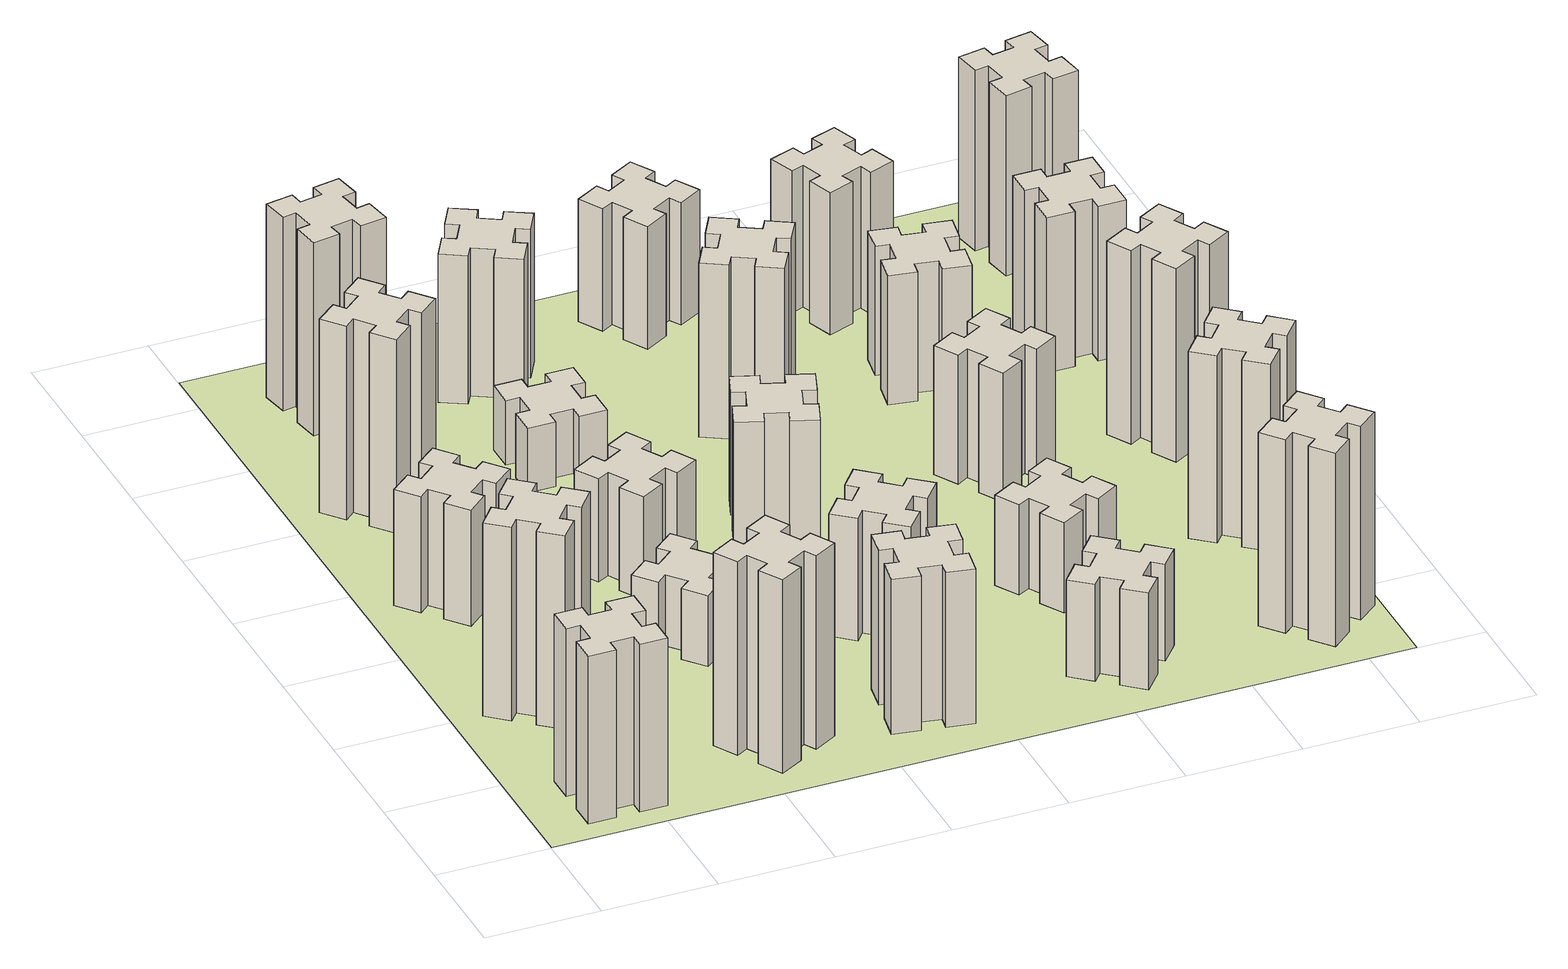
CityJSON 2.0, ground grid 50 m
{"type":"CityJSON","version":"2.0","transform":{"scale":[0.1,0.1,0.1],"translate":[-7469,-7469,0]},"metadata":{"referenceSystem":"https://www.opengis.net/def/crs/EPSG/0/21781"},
"CityObjects":{
"building1":{"type":"Building","attributes":{"class":"1000","function":"1000","usage":"1000","yearOfConstruction":2016,"roofType":"1000","measuredHeight":78,"storeysAboveGround":30,"storeysBelowGround":0},"geometry":[{"type":"Solid","lod":"1","boundaries":[[[[0,1,2,3,4,5,6,7,8,9,10,11,12,13,14,15,16,17,18,19]],[[17,16,20,21]],[[16,15,22,20]],[[15,14,23,22]],[[14,13,24,23]],[[13,12,25,24]],[[12,11,26,25]],[[11,10,27,26]],[[10,9,28,27]],[[9,8,29,28]],[[8,7,30,29]],[[7,6,31,30]],[[6,5,32,31]],[[5,4,33,32]],[[4,3,34,33]],[[3,2,35,34]],[[2,1,36,35]],[[1,0,37,36]],[[0,19,38,37]],[[19,18,39,38]],[[18,17,21,39]],[[24,25,26,27,28,29,30,31,32,33,34,35,36,37,38,39,21,20,22,23]]]]}]},
"building2":{"type":"Building","attributes":{"class":"1000","function":"1000","usage":"1000","yearOfConstruction":2016,"roofType":"1000","measuredHeight":90,"storeysAboveGround":30,"storeysBelowGround":0},"geometry":[{"type":"Solid","lod":"1","boundaries":[[[[40,41,42,43,44,45,46,47,48,49,50,51,52,53,54,55,56,57,58,59]],[[57,56,60,61]],[[56,55,62,60]],[[55,54,63,62]],[[54,53,64,63]],[[53,52,65,64]],[[52,51,66,65]],[[51,50,67,66]],[[50,49,68,67]],[[49,48,69,68]],[[48,47,70,69]],[[47,46,71,70]],[[46,45,72,71]],[[45,44,73,72]],[[44,43,74,73]],[[43,42,75,74]],[[42,41,76,75]],[[41,40,77,76]],[[40,59,78,77]],[[59,58,79,78]],[[58,57,61,79]],[[64,65,66,67,68,69,70,71,72,73,74,75,76,77,78,79,61,60,62,63]]]]}]},
"building3":{"type":"Building","attributes":{"class":"1000","function":"1000","usage":"1000","yearOfConstruction":2016,"roofType":"1000","measuredHeight":54,"storeysAboveGround":30,"storeysBelowGround":0},"geometry":[{"type":"Solid","lod":"1","boundaries":[[[[80,81,82,83,84,85,86,87,88,89,90,91,92,93,94,95,96,97,98,99]],[[97,96,100,101]],[[96,95,102,100]],[[95,94,103,102]],[[94,93,104,103]],[[93,92,105,104]],[[92,91,106,105]],[[91,90,107,106]],[[90,89,108,107]],[[89,88,109,108]],[[88,87,110,109]],[[87,86,111,110]],[[86,85,112,111]],[[85,84,113,112]],[[84,83,114,113]],[[83,82,115,114]],[[82,81,116,115]],[[81,80,117,116]],[[80,99,118,117]],[[99,98,119,118]],[[98,97,101,119]],[[104,105,106,107,108,109,110,111,112,113,114,115,116,117,118,119,101,100,102,103]]]]}]},
"building4":{"type":"Building","attributes":{"class":"1000","function":"1000","usage":"1000","yearOfConstruction":2016,"roofType":"1000","measuredHeight":90,"storeysAboveGround":30,"storeysBelowGround":0},"geometry":[{"type":"Solid","lod":"1","boundaries":[[[[120,121,122,123,124,125,126,127,128,129,130,131,132,133,134,135,136,137,138,139]],[[137,136,140,141]],[[136,135,142,140]],[[135,134,143,142]],[[134,133,144,143]],[[133,132,145,144]],[[132,131,146,145]],[[131,130,147,146]],[[130,129,148,147]],[[129,128,149,148]],[[128,127,150,149]],[[127,126,151,150]],[[126,125,152,151]],[[125,124,153,152]],[[124,123,154,153]],[[123,122,155,154]],[[122,121,156,155]],[[121,120,157,156]],[[120,139,158,157]],[[139,138,159,158]],[[138,137,141,159]],[[144,145,146,147,148,149,150,151,152,153,154,155,156,157,158,159,141,140,142,143]]]]}]},
"building5":{"type":"Building","attributes":{"class":"1000","function":"1000","usage":"1000","yearOfConstruction":2016,"roofType":"1000","measuredHeight":90,"storeysAboveGround":30,"storeysBelowGround":0},"geometry":[{"type":"Solid","lod":"1","boundaries":[[[[160,161,162,163,164,165,166,167,168,169,170,171,172,173,174,175,176,177,178,179]],[[177,176,180,181]],[[176,175,182,180]],[[175,174,183,182]],[[174,173,184,183]],[[173,172,185,184]],[[172,171,186,185]],[[171,170,187,186]],[[170,169,188,187]],[[169,168,189,188]],[[168,167,190,189]],[[167,166,191,190]],[[166,165,192,191]],[[165,164,193,192]],[[164,163,194,193]],[[163,162,195,194]],[[162,161,196,195]],[[161,160,197,196]],[[160,179,198,197]],[[179,178,199,198]],[[178,177,181,199]],[[184,185,186,187,188,189,190,191,192,193,194,195,196,197,198,199,181,180,182,183]]]]}]},
"building6":{"type":"Building","attributes":{"class":"1000","function":"1000","usage":"1000","yearOfConstruction":2016,"roofType":"1000","measuredHeight":90,"storeysAboveGround":30,"storeysBelowGround":0},"geometry":[{"type":"Solid","lod":"1","boundaries":[[[[200,201,202,203,204,205,206,207,208,209,210,211,212,213,214,215,216,217,218,219]],[[217,216,220,221]],[[216,215,222,220]],[[215,214,223,222]],[[214,213,224,223]],[[213,212,225,224]],[[212,211,226,225]],[[211,210,227,226]],[[210,209,228,227]],[[209,208,229,228]],[[208,207,230,229]],[[207,206,231,230]],[[206,205,232,231]],[[205,204,233,232]],[[204,203,234,233]],[[203,202,235,234]],[[202,201,236,235]],[[201,200,237,236]],[[200,219,238,237]],[[219,218,239,238]],[[218,217,221,239]],[[224,225,226,227,228,229,230,231,232,233,234,235,236,237,238,239,221,220,222,223]]]]}]},
"building7":{"type":"Building","attributes":{"class":"1000","function":"1000","usage":"1000","yearOfConstruction":2016,"roofType":"1000","measuredHeight":33,"storeysAboveGround":30,"storeysBelowGround":0},"geometry":[{"type":"Solid","lod":"1","boundaries":[[[[240,241,242,243,244,245,246,247,248,249,250,251,252,253,254,255,256,257,258,259]],[[257,256,260,261]],[[256,255,262,260]],[[255,254,263,262]],[[254,253,264,263]],[[253,252,265,264]],[[252,251,266,265]],[[251,250,267,266]],[[250,249,268,267]],[[249,248,269,268]],[[248,247,270,269]],[[247,246,271,270]],[[246,245,272,271]],[[245,244,273,272]],[[244,243,274,273]],[[243,242,275,274]],[[242,241,276,275]],[[241,240,277,276]],[[240,259,278,277]],[[259,258,279,278]],[[258,257,261,279]],[[264,265,266,267,268,269,270,271,272,273,274,275,276,277,278,279,261,260,262,263]]]]}]},
"building8":{"type":"Building","attributes":{"class":"1000","function":"1000","usage":"1000","yearOfConstruction":2016,"roofType":"1000","measuredHeight":48,"storeysAboveGround":30,"storeysBelowGround":0},"geometry":[{"type":"Solid","lod":"1","boundaries":[[[[280,281,282,283,284,285,286,287,288,289,290,291,292,293,294,295,296,297,298,299]],[[297,296,300,301]],[[296,295,302,300]],[[295,294,303,302]],[[294,293,304,303]],[[293,292,305,304]],[[292,291,306,305]],[[291,290,307,306]],[[290,289,308,307]],[[289,288,309,308]],[[288,287,310,309]],[[287,286,311,310]],[[286,285,312,311]],[[285,284,313,312]],[[284,283,314,313]],[[283,282,315,314]],[[282,281,316,315]],[[281,280,317,316]],[[280,299,318,317]],[[299,298,319,318]],[[298,297,301,319]],[[304,305,306,307,308,309,310,311,312,313,314,315,316,317,318,319,301,300,302,303]]]]}]},
"building9":{"type":"Building","attributes":{"class":"1000","function":"1000","usage":"1000","yearOfConstruction":2016,"roofType":"1000","measuredHeight":72,"storeysAboveGround":30,"storeysBelowGround":0},"geometry":[{"type":"Solid","lod":"1","boundaries":[[[[320,321,322,323,324,325,326,327,328,329,330,331,332,333,334,335,336,337,338,339]],[[337,336,340,341]],[[336,335,342,340]],[[335,334,343,342]],[[334,333,344,343]],[[333,332,345,344]],[[332,331,346,345]],[[331,330,347,346]],[[330,329,348,347]],[[329,328,349,348]],[[328,327,350,349]],[[327,326,351,350]],[[326,325,352,351]],[[325,324,353,352]],[[324,323,354,353]],[[323,322,355,354]],[[322,321,356,355]],[[321,320,357,356]],[[320,339,358,357]],[[339,338,359,358]],[[338,337,341,359]],[[344,345,346,347,348,349,350,351,352,353,354,355,356,357,358,359,341,340,342,343]]]]}]},
"building10":{"type":"Building","attributes":{"class":"1000","function":"1000","usage":"1000","yearOfConstruction":2016,"roofType":"1000","measuredHeight":30,"storeysAboveGround":30,"storeysBelowGround":0},"geometry":[{"type":"Solid","lod":"1","boundaries":[[[[360,361,362,363,364,365,366,367,368,369,370,371,372,373,374,375,376,377,378,379]],[[377,376,380,381]],[[376,375,382,380]],[[375,374,383,382]],[[374,373,384,383]],[[373,372,385,384]],[[372,371,386,385]],[[371,370,387,386]],[[370,369,388,387]],[[369,368,389,388]],[[368,367,390,389]],[[367,366,391,390]],[[366,365,392,391]],[[365,364,393,392]],[[364,363,394,393]],[[363,362,395,394]],[[362,361,396,395]],[[361,360,397,396]],[[360,379,398,397]],[[379,378,399,398]],[[378,377,381,399]],[[384,385,386,387,388,389,390,391,392,393,394,395,396,397,398,399,381,380,382,383]]]]}]},
"building11":{"type":"Building","attributes":{"class":"1000","function":"1000","usage":"1000","yearOfConstruction":2016,"roofType":"1000","measuredHeight":69,"storeysAboveGround":30,"storeysBelowGround":0},"geometry":[{"type":"Solid","lod":"1","boundaries":[[[[400,401,402,403,404,405,406,407,408,409,410,411,412,413,414,415,416,417,418,419]],[[417,416,420,421]],[[416,415,422,420]],[[415,414,423,422]],[[414,413,424,423]],[[413,412,425,424]],[[412,411,426,425]],[[411,410,427,426]],[[410,409,428,427]],[[409,408,429,428]],[[408,407,430,429]],[[407,406,431,430]],[[406,405,432,431]],[[405,404,433,432]],[[404,403,434,433]],[[403,402,435,434]],[[402,401,436,435]],[[401,400,437,436]],[[400,419,438,437]],[[419,418,439,438]],[[418,417,421,439]],[[424,425,426,427,428,429,430,431,432,433,434,435,436,437,438,439,421,420,422,423]]]]}]},
"building12":{"type":"Building","attributes":{"class":"1000","function":"1000","usage":"1000","yearOfConstruction":2016,"roofType":"1000","measuredHeight":57,"storeysAboveGround":30,"storeysBelowGround":0},"geometry":[{"type":"Solid","lod":"1","boundaries":[[[[440,441,442,443,444,445,446,447,448,449,450,451,452,453,454,455,456,457,458,459]],[[457,456,460,461]],[[456,455,462,460]],[[455,454,463,462]],[[454,453,464,463]],[[453,452,465,464]],[[452,451,466,465]],[[451,450,467,466]],[[450,449,468,467]],[[449,448,469,468]],[[448,447,470,469]],[[447,446,471,470]],[[446,445,472,471]],[[445,444,473,472]],[[444,443,474,473]],[[443,442,475,474]],[[442,441,476,475]],[[441,440,477,476]],[[440,459,478,477]],[[459,458,479,478]],[[458,457,461,479]],[[464,465,466,467,468,469,470,471,472,473,474,475,476,477,478,479,461,460,462,463]]]]}]},
"building13":{"type":"Building","attributes":{"class":"1000","function":"1000","usage":"1000","yearOfConstruction":2016,"roofType":"1000","measuredHeight":57,"storeysAboveGround":30,"storeysBelowGround":0},"geometry":[{"type":"Solid","lod":"1","boundaries":[[[[480,481,482,483,484,485,486,487,488,489,490,491,492,493,494,495,496,497,498,499]],[[497,496,500,501]],[[496,495,502,500]],[[495,494,503,502]],[[494,493,504,503]],[[493,492,505,504]],[[492,491,506,505]],[[491,490,507,506]],[[490,489,508,507]],[[489,488,509,508]],[[488,487,510,509]],[[487,486,511,510]],[[486,485,512,511]],[[485,484,513,512]],[[484,483,514,513]],[[483,482,515,514]],[[482,481,516,515]],[[481,480,517,516]],[[480,499,518,517]],[[499,498,519,518]],[[498,497,501,519]],[[504,505,506,507,508,509,510,511,512,513,514,515,516,517,518,519,501,500,502,503]]]]}]},
"building14":{"type":"Building","attributes":{"class":"1000","function":"1000","usage":"1000","yearOfConstruction":2016,"roofType":"1000","measuredHeight":45,"storeysAboveGround":30,"storeysBelowGround":0},"geometry":[{"type":"Solid","lod":"1","boundaries":[[[[520,521,522,523,524,525,526,527,528,529,530,531,532,533,534,535,536,537,538,539]],[[537,536,540,541]],[[536,535,542,540]],[[535,534,543,542]],[[534,533,544,543]],[[533,532,545,544]],[[532,531,546,545]],[[531,530,547,546]],[[530,529,548,547]],[[529,528,549,548]],[[528,527,550,549]],[[527,526,551,550]],[[526,525,552,551]],[[525,524,553,552]],[[524,523,554,553]],[[523,522,555,554]],[[522,521,556,555]],[[521,520,557,556]],[[520,539,558,557]],[[539,538,559,558]],[[538,537,541,559]],[[544,545,546,547,548,549,550,551,552,553,554,555,556,557,558,559,541,540,542,543]]]]}]},
"building15":{"type":"Building","attributes":{"class":"1000","function":"1000","usage":"1000","yearOfConstruction":2016,"roofType":"1000","measuredHeight":81,"storeysAboveGround":30,"storeysBelowGround":0},"geometry":[{"type":"Solid","lod":"1","boundaries":[[[[560,561,562,563,564,565,566,567,568,569,570,571,572,573,574,575,576,577,578,579]],[[577,576,580,581]],[[576,575,582,580]],[[575,574,583,582]],[[574,573,584,583]],[[573,572,585,584]],[[572,571,586,585]],[[571,570,587,586]],[[570,569,588,587]],[[569,568,589,588]],[[568,567,590,589]],[[567,566,591,590]],[[566,565,592,591]],[[565,564,593,592]],[[564,563,594,593]],[[563,562,595,594]],[[562,561,596,595]],[[561,560,597,596]],[[560,579,598,597]],[[579,578,599,598]],[[578,577,581,599]],[[584,585,586,587,588,589,590,591,592,593,594,595,596,597,598,599,581,580,582,583]]]]}]},
"building16":{"type":"Building","attributes":{"class":"1000","function":"1000","usage":"1000","yearOfConstruction":2016,"roofType":"1000","measuredHeight":57,"storeysAboveGround":30,"storeysBelowGround":0},"geometry":[{"type":"Solid","lod":"1","boundaries":[[[[600,601,602,603,604,605,606,607,608,609,610,611,612,613,614,615,616,617,618,619]],[[617,616,620,621]],[[616,615,622,620]],[[615,614,623,622]],[[614,613,624,623]],[[613,612,625,624]],[[612,611,626,625]],[[611,610,627,626]],[[610,609,628,627]],[[609,608,629,628]],[[608,607,630,629]],[[607,606,631,630]],[[606,605,632,631]],[[605,604,633,632]],[[604,603,634,633]],[[603,602,635,634]],[[602,601,636,635]],[[601,600,637,636]],[[600,619,638,637]],[[619,618,639,638]],[[618,617,621,639]],[[624,625,626,627,628,629,630,631,632,633,634,635,636,637,638,639,621,620,622,623]]]]}]},
"building17":{"type":"Building","attributes":{"class":"1000","function":"1000","usage":"1000","yearOfConstruction":2016,"roofType":"1000","measuredHeight":42,"storeysAboveGround":30,"storeysBelowGround":0},"geometry":[{"type":"Solid","lod":"1","boundaries":[[[[640,641,642,643,644,645,646,647,648,649,650,651,652,653,654,655,656,657,658,659]],[[657,656,660,661]],[[656,655,662,660]],[[655,654,663,662]],[[654,653,664,663]],[[653,652,665,664]],[[652,651,666,665]],[[651,650,667,666]],[[650,649,668,667]],[[649,648,669,668]],[[648,647,670,669]],[[647,646,671,670]],[[646,645,672,671]],[[645,644,673,672]],[[644,643,674,673]],[[643,642,675,674]],[[642,641,676,675]],[[641,640,677,676]],[[640,659,678,677]],[[659,658,679,678]],[[658,657,661,679]],[[664,665,666,667,668,669,670,671,672,673,674,675,676,677,678,679,661,660,662,663]]]]}]},
"building18":{"type":"Building","attributes":{"class":"1000","function":"1000","usage":"1000","yearOfConstruction":2016,"roofType":"1000","measuredHeight":60,"storeysAboveGround":30,"storeysBelowGround":0},"geometry":[{"type":"Solid","lod":"1","boundaries":[[[[680,681,682,683,684,685,686,687,688,689,690,691,692,693,694,695,696,697,698,699]],[[697,696,700,701]],[[696,695,702,700]],[[695,694,703,702]],[[694,693,704,703]],[[693,692,705,704]],[[692,691,706,705]],[[691,690,707,706]],[[690,689,708,707]],[[689,688,709,708]],[[688,687,710,709]],[[687,686,711,710]],[[686,685,712,711]],[[685,684,713,712]],[[684,683,714,713]],[[683,682,715,714]],[[682,681,716,715]],[[681,680,717,716]],[[680,699,718,717]],[[699,698,719,718]],[[698,697,701,719]],[[704,705,706,707,708,709,710,711,712,713,714,715,716,717,718,719,701,700,702,703]]]]}]},
"building19":{"type":"Building","attributes":{"class":"1000","function":"1000","usage":"1000","yearOfConstruction":2016,"roofType":"1000","measuredHeight":60,"storeysAboveGround":30,"storeysBelowGround":0},"geometry":[{"type":"Solid","lod":"1","boundaries":[[[[720,721,722,723,724,725,726,727,728,729,730,731,732,733,734,735,736,737,738,739]],[[737,736,740,741]],[[736,735,742,740]],[[735,734,743,742]],[[734,733,744,743]],[[733,732,745,744]],[[732,731,746,745]],[[731,730,747,746]],[[730,729,748,747]],[[729,728,749,748]],[[728,727,750,749]],[[727,726,751,750]],[[726,725,752,751]],[[725,724,753,752]],[[724,723,754,753]],[[723,722,755,754]],[[722,721,756,755]],[[721,720,757,756]],[[720,739,758,757]],[[739,738,759,758]],[[738,737,741,759]],[[744,745,746,747,748,749,750,751,752,753,754,755,756,757,758,759,741,740,742,743]]]]}]},
"building20":{"type":"Building","attributes":{"class":"1000","function":"1000","usage":"1000","yearOfConstruction":2016,"roofType":"1000","measuredHeight":90,"storeysAboveGround":30,"storeysBelowGround":0},"geometry":[{"type":"Solid","lod":"1","boundaries":[[[[760,761,762,763,764,765,766,767,768,769,770,771,772,773,774,775,776,777,778,779]],[[777,776,780,781]],[[776,775,782,780]],[[775,774,783,782]],[[774,773,784,783]],[[773,772,785,784]],[[772,771,786,785]],[[771,770,787,786]],[[770,769,788,787]],[[769,768,789,788]],[[768,767,790,789]],[[767,766,791,790]],[[766,765,792,791]],[[765,764,793,792]],[[764,763,794,793]],[[763,762,795,794]],[[762,761,796,795]],[[761,760,797,796]],[[760,779,798,797]],[[779,778,799,798]],[[778,777,781,799]],[[784,785,786,787,788,789,790,791,792,793,794,795,796,797,798,799,781,780,782,783]]]]}]},
"building21":{"type":"Building","attributes":{"class":"1000","function":"1000","usage":"1000","yearOfConstruction":2016,"roofType":"1000","measuredHeight":66,"storeysAboveGround":30,"storeysBelowGround":0},"geometry":[{"type":"Solid","lod":"1","boundaries":[[[[800,801,802,803,804,805,806,807,808,809,810,811,812,813,814,815,816,817,818,819]],[[817,816,820,821]],[[816,815,822,820]],[[815,814,823,822]],[[814,813,824,823]],[[813,812,825,824]],[[812,811,826,825]],[[811,810,827,826]],[[810,809,828,827]],[[809,808,829,828]],[[808,807,830,829]],[[807,806,831,830]],[[806,805,832,831]],[[805,804,833,832]],[[804,803,834,833]],[[803,802,835,834]],[[802,801,836,835]],[[801,800,837,836]],[[800,819,838,837]],[[819,818,839,838]],[[818,817,821,839]],[[824,825,826,827,828,829,830,831,832,833,834,835,836,837,838,839,821,820,822,823]]]]}]},
"building22":{"type":"Building","attributes":{"class":"1000","function":"1000","usage":"1000","yearOfConstruction":2016,"roofType":"1000","measuredHeight":87,"storeysAboveGround":30,"storeysBelowGround":0},"geometry":[{"type":"Solid","lod":"1","boundaries":[[[[840,841,842,843,844,845,846,847,848,849,850,851,852,853,854,855,856,857,858,859]],[[857,856,860,861]],[[856,855,862,860]],[[855,854,863,862]],[[854,853,864,863]],[[853,852,865,864]],[[852,851,866,865]],[[851,850,867,866]],[[850,849,868,867]],[[849,848,869,868]],[[848,847,870,869]],[[847,846,871,870]],[[846,845,872,871]],[[845,844,873,872]],[[844,843,874,873]],[[843,842,875,874]],[[842,841,876,875]],[[841,840,877,876]],[[840,859,878,877]],[[859,858,879,878]],[[858,857,861,879]],[[864,865,866,867,868,869,870,871,872,873,874,875,876,877,878,879,861,860,862,863]]]]}]},
"building23":{"type":"Building","attributes":{"class":"1000","function":"1000","usage":"1000","yearOfConstruction":2016,"roofType":"1000","measuredHeight":90,"storeysAboveGround":30,"storeysBelowGround":0},"geometry":[{"type":"Solid","lod":"1","boundaries":[[[[880,881,882,883,884,885,886,887,888,889,890,891,892,893,894,895,896,897,898,899]],[[897,896,900,901]],[[896,895,902,900]],[[895,894,903,902]],[[894,893,904,903]],[[893,892,905,904]],[[892,891,906,905]],[[891,890,907,906]],[[890,889,908,907]],[[889,888,909,908]],[[888,887,910,909]],[[887,886,911,910]],[[886,885,912,911]],[[885,884,913,912]],[[884,883,914,913]],[[883,882,915,914]],[[882,881,916,915]],[[881,880,917,916]],[[880,899,918,917]],[[899,898,919,918]],[[898,897,901,919]],[[904,905,906,907,908,909,910,911,912,913,914,915,916,917,918,919,901,900,902,903]]]]}]},
"building24":{"type":"Building","attributes":{"class":"1000","function":"1000","usage":"1000","yearOfConstruction":2016,"roofType":"1000","measuredHeight":72,"storeysAboveGround":30,"storeysBelowGround":0},"geometry":[{"type":"Solid","lod":"1","boundaries":[[[[920,921,922,923,924,925,926,927,928,929,930,931,932,933,934,935,936,937,938,939]],[[937,936,940,941]],[[936,935,942,940]],[[935,934,943,942]],[[934,933,944,943]],[[933,932,945,944]],[[932,931,946,945]],[[931,930,947,946]],[[930,929,948,947]],[[929,928,949,948]],[[928,927,950,949]],[[927,926,951,950]],[[926,925,952,951]],[[925,924,953,952]],[[924,923,954,953]],[[923,922,955,954]],[[922,921,956,955]],[[921,920,957,956]],[[920,939,958,957]],[[939,938,959,958]],[[938,937,941,959]],[[944,945,946,947,948,949,950,951,952,953,954,955,956,957,958,959,941,940,942,943]]]]}]},
"building25":{"type":"Building","attributes":{"class":"1000","function":"1000","usage":"1000","yearOfConstruction":2016,"roofType":"1000","measuredHeight":84,"storeysAboveGround":30,"storeysBelowGround":0},"geometry":[{"type":"Solid","lod":"1","boundaries":[[[[960,961,962,963,964,965,966,967,968,969,970,971,972,973,974,975,976,977,978,979]],[[977,976,980,981]],[[976,975,982,980]],[[975,974,983,982]],[[974,973,984,983]],[[973,972,985,984]],[[972,971,986,985]],[[971,970,987,986]],[[970,969,988,987]],[[969,968,989,988]],[[968,967,990,989]],[[967,966,991,990]],[[966,965,992,991]],[[965,964,993,992]],[[964,963,994,993]],[[963,962,995,994]],[[962,961,996,995]],[[961,960,997,996]],[[960,979,998,997]],[[979,978,999,998]],[[978,977,981,999]],[[984,985,986,987,988,989,990,991,992,993,994,995,996,997,998,999,981,980,982,983]]]]}]},
"landuse1":{"type":"LandUse","attributes":{"name":"plot1","function":"1010"},"geometry":[{"type":"MultiSurface","lod":"1","boundaries":[[[1000,1001,1002,1003]]]}]}
},
"vertices":[
[265,325,0],[265,225,0],[205,225,0],[205,105,0],[325,105,0],[325,165,0],[425,165,0],[425,105,0],[545,105,0],[545,225,0],[485,225,0],[485,325,0],[545,325,0],[545,445,0],[425,445,0],[425,385,0],[325,385,0],[325,445,0],[205,445,0],[205,325,0],[325,385,780],[325,445,780],[425,385,780],[425,445,780],[545,445,780],[545,325,780],[485,325,780],[485,225,780],[545,225,780],[545,105,780],[425,105,780],[425,165,780],[325,165,780],[325,105,780],[205,105,780],[205,225,780],[265,225,780],[265,325,780],[205,325,780],[205,445,780],
[484,1067,0],[408,1132,0],[446,1178,0],[354,1255,0],[277,1163,0],[323,1124,0],[259,1048,0],[213,1086,0],[136,994,0],[228,917,0],[266,963,0],[343,899,0],[304,853,0],[396,776,0],[473,868,0],[427,906,0],[492,983,0],[538,944,0],[615,1036,0],[523,1113,0],[492,983,900],[538,944,900],[427,906,900],[473,868,900],[396,776,900],[304,853,900],[343,899,900],[266,963,900],[228,917,900],[136,994,900],[213,1086,900],[259,1048,900],[323,1124,900],[277,1163,900],[354,1255,900],[446,1178,900],[408,1132,900],[484,1067,900],[523,1113,900],[615,1036,900],
[492,1888,0],[427,1964,0],[473,2003,0],[396,2095,0],[304,2018,0],[343,1972,0],[266,1907,0],[228,1953,0],[136,1876,0],[213,1784,0],[259,1823,0],[323,1746,0],[277,1708,0],[354,1616,0],[446,1693,0],[408,1739,0],[484,1803,0],[523,1757,0],[615,1834,0],[538,1926,0],[484,1803,540],[523,1757,540],[408,1739,540],[446,1693,540],[354,1616,540],[277,1708,540],[323,1746,540],[259,1823,540],[213,1784,540],[136,1876,540],[228,1953,540],[266,1907,540],[343,1972,540],[304,2018,540],[396,2095,540],[473,2003,540],[427,1964,540],[492,1888,540],[538,1926,540],[615,1834,540],
[343,2712,0],[266,2647,0],[228,2693,0],[136,2616,0],[213,2524,0],[259,2563,0],[323,2486,0],[277,2448,0],[354,2356,0],[446,2433,0],[408,2479,0],[484,2543,0],[523,2497,0],[615,2574,0],[538,2666,0],[492,2628,0],[427,2704,0],[473,2743,0],[396,2835,0],[304,2758,0],[427,2704,900],[473,2743,900],[492,2628,900],[538,2666,900],[615,2574,900],[523,2497,900],[484,2543,900],[408,2479,900],[446,2433,900],[354,2356,900],[277,2448,900],[323,2486,900],[259,2563,900],[213,2524,900],[136,2616,900],[228,2693,900],[266,2647,900],[343,2712,900],[304,2758,900],[396,2835,900],
[1127,255,0],[1214,305,0],[1244,253,0],[1348,313,0],[1288,417,0],[1236,387,0],[1186,474,0],[1238,504,0],[1178,608,0],[1074,548,0],[1104,496,0],[1017,446,0],[987,498,0],[883,438,0],[943,334,0],[995,364,0],[1045,277,0],[993,247,0],[1053,143,0],[1157,203,0],[1045,277,900],[993,247,900],[995,364,900],[943,334,900],[883,438,900],[987,498,900],[1017,446,900],[1104,496,900],[1074,548,900],[1178,608,900],[1238,504,900],[1186,474,900],[1236,387,900],[1288,417,900],[1348,313,900],[1244,253,900],[1214,305,900],[1127,255,900],[1157,203,900],[1053,143,900],
[592,3305,0],[575,3404,0],[634,3414,0],[613,3532,0],[495,3511,0],[505,3452,0],[407,3435,0],[397,3494,0],[278,3473,0],[299,3355,0],[358,3365,0],[376,3267,0],[317,3257,0],[337,3138,0],[456,3159,0],[445,3218,0],[544,3236,0],[554,3177,0],[672,3197,0],[651,3316,0],[544,3236,900],[554,3177,900],[445,3218,900],[456,3159,900],[337,3138,900],[317,3257,900],[376,3267,900],[358,3365,900],[299,3355,900],[278,3473,900],[397,3494,900],[407,3435,900],[505,3452,900],[495,3511,900],[613,3532,900],[634,3414,900],[575,3404,900],[592,3305,900],[651,3316,900],[672,3197,900],
[1083,1332,0],[1006,1267,0],[968,1313,0],[876,1236,0],[953,1144,0],[999,1183,0],[1063,1106,0],[1017,1068,0],[1094,976,0],[1186,1053,0],[1148,1099,0],[1224,1163,0],[1263,1117,0],[1355,1194,0],[1278,1286,0],[1232,1248,0],[1167,1324,0],[1213,1363,0],[1136,1455,0],[1044,1378,0],[1167,1324,330],[1213,1363,330],[1232,1248,330],[1278,1286,330],[1355,1194,330],[1263,1117,330],[1224,1163,330],[1148,1099,330],[1186,1053,330],[1094,976,330],[1017,1068,330],[1063,1106,330],[999,1183,330],[953,1144,330],[876,1236,330],[968,1313,330],[1006,1267,330],[1083,1332,330],[1044,1378,330],[1136,1455,330],
[995,1744,0],[1045,1657,0],[993,1627,0],[1053,1523,0],[1157,1583,0],[1127,1635,0],[1214,1685,0],[1244,1633,0],[1348,1693,0],[1288,1797,0],[1236,1767,0],[1186,1854,0],[1238,1884,0],[1178,1988,0],[1074,1928,0],[1104,1876,0],[1017,1826,0],[987,1878,0],[883,1818,0],[943,1714,0],[1017,1826,480],[987,1878,480],[1104,1876,480],[1074,1928,480],[1178,1988,480],[1238,1884,480],[1186,1854,480],[1236,1767,480],[1288,1797,480],[1348,1693,480],[1244,1633,480],[1214,1685,480],[1127,1635,480],[1157,1583,480],[1053,1523,480],[993,1627,480],[1045,1657,480],[995,1744,480],[943,1714,480],[883,1818,480],
[1855,307,0],[1872,405,0],[1931,395,0],[1952,513,0],[1834,534,0],[1824,475,0],[1725,492,0],[1736,551,0],[1617,572,0],[1597,454,0],[1656,444,0],[1638,345,0],[1579,356,0],[1558,237,0],[1677,217,0],[1687,276,0],[1785,258,0],[1775,199,0],[1893,178,0],[1914,297,0],[1785,258,720],[1775,199,720],[1687,276,720],[1677,217,720],[1558,237,720],[1579,356,720],[1638,345,720],[1656,444,720],[1597,454,720],[1617,572,720],[1736,551,720],[1725,492,720],[1824,475,720],[1834,534,720],[1952,513,720],[1931,395,720],[1872,405,720],[1855,307,720],[1914,297,720],[1893,178,720],
[1005,2645,0],[1005,2545,0],[945,2545,0],[945,2425,0],[1065,2425,0],[1065,2485,0],[1165,2485,0],[1165,2425,0],[1285,2425,0],[1285,2545,0],[1225,2545,0],[1225,2645,0],[1285,2645,0],[1285,2765,0],[1165,2765,0],[1165,2705,0],[1065,2705,0],[1065,2765,0],[945,2765,0],[945,2645,0],[1065,2705,300],[1065,2765,300],[1165,2705,300],[1165,2765,300],[1285,2765,300],[1285,2645,300],[1225,2645,300],[1225,2545,300],[1285,2545,300],[1285,2425,300],[1165,2425,300],[1165,2485,300],[1065,2485,300],[1065,2425,300],[945,2425,300],[945,2545,300],[1005,2545,300],[1005,2645,300],[945,2645,300],[945,2765,300],
[1186,3137,0],[1236,3224,0],[1288,3194,0],[1348,3298,0],[1244,3358,0],[1214,3306,0],[1127,3356,0],[1157,3408,0],[1053,3468,0],[993,3364,0],[1045,3334,0],[995,3247,0],[943,3277,0],[883,3173,0],[987,3113,0],[1017,3165,0],[1104,3115,0],[1074,3063,0],[1178,3003,0],[1238,3107,0],[1104,3115,690],[1074,3063,690],[1017,3165,690],[987,3113,690],[883,3173,690],[943,3277,690],[995,3247,690],[1045,3334,690],[993,3364,690],[1053,3468,690],[1157,3408,690],[1127,3356,690],[1214,3306,690],[1244,3358,690],[1348,3298,690],[1288,3194,690],[1236,3224,690],[1186,3137,690],[1238,3107,690],[1178,3003,690],
[1803,1124,0],[1739,1048,0],[1693,1086,0],[1616,994,0],[1708,917,0],[1746,963,0],[1823,899,0],[1784,853,0],[1876,776,0],[1953,868,0],[1907,906,0],[1972,983,0],[2018,944,0],[2095,1036,0],[2003,1113,0],[1964,1067,0],[1888,1132,0],[1926,1178,0],[1834,1255,0],[1757,1163,0],[1888,1132,570],[1926,1178,570],[1964,1067,570],[2003,1113,570],[2095,1036,570],[2018,944,570],[1972,983,570],[1907,906,570],[1953,868,570],[1876,776,570],[1784,853,570],[1823,899,570],[1746,963,570],[1708,917,570],[1616,994,570],[1693,1086,570],[1739,1048,570],[1803,1124,570],[1757,1163,570],[1834,1255,570],
[1842,1771,0],[1876,1865,0],[1932,1844,0],[1973,1957,0],[1860,1998,0],[1840,1942,0],[1746,1976,0],[1767,2032,0],[1654,2073,0],[1613,1960,0],[1669,1940,0],[1635,1846,0],[1579,1867,0],[1537,1754,0],[1650,1713,0],[1671,1769,0],[1765,1735,0],[1744,1679,0],[1857,1637,0],[1898,1750,0],[1765,1735,570],[1744,1679,570],[1671,1769,570],[1650,1713,570],[1537,1754,570],[1579,1867,570],[1635,1846,570],[1669,1940,570],[1613,1960,570],[1654,2073,570],[1767,2032,570],[1746,1976,570],[1840,1942,570],[1860,1998,570],[1973,1957,570],[1932,1844,570],[1876,1865,570],[1842,1771,570],[1898,1750,570],[1857,1637,570],
[2486,323,0],[2563,259,0],[2524,213,0],[2616,136,0],[2693,228,0],[2647,266,0],[2712,343,0],[2758,304,0],[2835,396,0],[2743,473,0],[2704,427,0],[2628,492,0],[2666,538,0],[2574,615,0],[2497,523,0],[2543,484,0],[2479,408,0],[2433,446,0],[2356,354,0],[2448,277,0],[2479,408,450],[2433,446,450],[2543,484,450],[2497,523,450],[2574,615,450],[2666,538,450],[2628,492,450],[2704,427,450],[2743,473,450],[2835,396,450],[2758,304,450],[2712,343,450],[2647,266,450],[2693,228,450],[2616,136,450],[2524,213,450],[2563,259,450],[2486,323,450],[2448,277,450],[2356,354,450],
[2054,2666,0],[1967,2716,0],[1997,2768,0],[1893,2828,0],[1833,2724,0],[1885,2694,0],[1835,2607,0],[1783,2637,0],[1723,2533,0],[1827,2473,0],[1857,2525,0],[1944,2475,0],[1914,2423,0],[2018,2363,0],[2078,2467,0],[2026,2497,0],[2076,2584,0],[2128,2554,0],[2188,2658,0],[2084,2718,0],[2076,2584,810],[2128,2554,810],[2026,2497,810],[2078,2467,810],[2018,2363,810],[1914,2423,810],[1944,2475,810],[1857,2525,810],[1827,2473,810],[1723,2533,810],[1783,2637,810],[1835,2607,810],[1885,2694,810],[1833,2724,810],[1893,2828,810],[1997,2768,810],[1967,2716,810],[2054,2666,810],[2084,2718,810],[2188,2658,810],
[1867,3315,0],[1954,3365,0],[1984,3313,0],[2088,3373,0],[2028,3477,0],[1976,3447,0],[1926,3534,0],[1978,3564,0],[1918,3668,0],[1814,3608,0],[1844,3556,0],[1757,3506,0],[1727,3558,0],[1623,3498,0],[1683,3394,0],[1735,3424,0],[1785,3337,0],[1733,3307,0],[1793,3203,0],[1897,3263,0],[1785,3337,570],[1733,3307,570],[1735,3424,570],[1683,3394,570],[1623,3498,570],[1727,3558,570],[1757,3506,570],[1844,3556,570],[1814,3608,570],[1918,3668,570],[1978,3564,570],[1926,3534,570],[1976,3447,570],[2028,3477,570],[2088,3373,570],[1984,3313,570],[1954,3365,570],[1867,3315,570],[1897,3263,570],[1793,3203,570],
[2716,1027,0],[2666,1114,0],[2718,1144,0],[2658,1248,0],[2554,1188,0],[2584,1136,0],[2497,1086,0],[2467,1138,0],[2363,1078,0],[2423,974,0],[2475,1004,0],[2525,917,0],[2473,887,0],[2533,783,0],[2637,843,0],[2607,895,0],[2694,945,0],[2724,893,0],[2828,953,0],[2768,1057,0],[2694,945,420],[2724,893,420],[2607,895,420],[2637,843,420],[2533,783,420],[2473,887,420],[2525,917,420],[2475,1004,420],[2423,974,420],[2363,1078,420],[2467,1138,420],[2497,1086,420],[2584,1136,420],[2554,1188,420],[2658,1248,420],[2718,1144,420],[2666,1114,420],[2716,1027,420],[2768,1057,420],[2828,953,420],
[2816,1867,0],[2766,1954,0],[2818,1984,0],[2758,2088,0],[2654,2028,0],[2684,1976,0],[2597,1926,0],[2567,1978,0],[2463,1918,0],[2523,1814,0],[2575,1844,0],[2625,1757,0],[2573,1727,0],[2633,1623,0],[2737,1683,0],[2707,1735,0],[2794,1785,0],[2824,1733,0],[2928,1793,0],[2868,1897,0],[2794,1785,600],[2824,1733,600],[2707,1735,600],[2737,1683,600],[2633,1623,600],[2573,1727,600],[2625,1757,600],[2575,1844,600],[2523,1814,600],[2463,1918,600],[2567,1978,600],[2597,1926,600],[2684,1976,600],[2654,2028,600],[2758,2088,600],[2818,1984,600],[2766,1954,600],[2816,1867,600],[2868,1897,600],[2928,1793,600],
[2627,2496,0],[2725,2478,0],[2715,2419,0],[2833,2398,0],[2854,2517,0],[2795,2527,0],[2812,2625,0],[2871,2615,0],[2892,2733,0],[2774,2754,0],[2764,2695,0],[2665,2712,0],[2676,2771,0],[2557,2792,0],[2537,2674,0],[2596,2664,0],[2578,2565,0],[2519,2576,0],[2498,2457,0],[2617,2437,0],[2578,2565,600],[2519,2576,600],[2596,2664,600],[2537,2674,600],[2557,2792,600],[2676,2771,600],[2665,2712,600],[2764,2695,600],[2774,2754,600],[2892,2733,600],[2871,2615,600],[2812,2625,600],[2795,2527,600],[2854,2517,600],[2833,2398,600],[2715,2419,600],[2725,2478,600],[2627,2496,600],[2617,2437,600],[2498,2457,600],
[3468,259,0],[3544,323,0],[3583,277,0],[3675,354,0],[3598,446,0],[3552,408,0],[3487,484,0],[3533,523,0],[3456,615,0],[3364,538,0],[3403,492,0],[3326,427,0],[3288,473,0],[3196,396,0],[3273,304,0],[3319,343,0],[3383,266,0],[3337,228,0],[3414,136,0],[3506,213,0],[3383,266,900],[3337,228,900],[3319,343,900],[3273,304,900],[3196,396,900],[3288,473,900],[3326,427,900],[3403,492,900],[3364,538,900],[3456,615,900],[3533,523,900],[3487,484,900],[3552,408,900],[3598,446,900],[3675,354,900],[3583,277,900],[3544,323,900],[3468,259,900],[3506,213,900],[3414,136,900],
[2716,3226,0],[2682,3320,0],[2738,3340,0],[2697,3453,0],[2584,3412,0],[2605,3356,0],[2511,3322,0],[2490,3378,0],[2377,3337,0],[2419,3224,0],[2475,3245,0],[2509,3151,0],[2453,3130,0],[2494,3017,0],[2607,3059,0],[2586,3115,0],[2680,3149,0],[2700,3093,0],[2813,3134,0],[2772,3247,0],[2680,3149,660],[2700,3093,660],[2586,3115,660],[2607,3059,660],[2494,3017,660],[2453,3130,660],[2509,3151,660],[2475,3245,660],[2419,3224,660],[2377,3337,660],[2490,3378,660],[2511,3322,660],[2605,3356,660],[2584,3412,660],[2697,3453,660],[2738,3340,660],[2682,3320,660],[2716,3226,660],[2772,3247,660],[2813,3134,660],
[3487,1006,0],[3552,1083,0],[3598,1044,0],[3675,1136,0],[3583,1213,0],[3544,1167,0],[3468,1232,0],[3506,1278,0],[3414,1355,0],[3337,1263,0],[3383,1224,0],[3319,1148,0],[3273,1186,0],[3196,1094,0],[3288,1017,0],[3326,1063,0],[3403,999,0],[3364,953,0],[3456,876,0],[3533,968,0],[3403,999,870],[3364,953,870],[3326,1063,870],[3288,1017,870],[3196,1094,870],[3273,1186,870],[3319,1148,870],[3383,1224,870],[3337,1263,870],[3414,1355,870],[3506,1278,870],[3468,1232,870],[3544,1167,870],[3583,1213,870],[3675,1136,870],[3598,1044,870],[3552,1083,870],[3487,1006,870],[3533,968,870],[3456,876,870],
[3556,1867,0],[3506,1954,0],[3558,1984,0],[3498,2088,0],[3394,2028,0],[3424,1976,0],[3337,1926,0],[3307,1978,0],[3203,1918,0],[3263,1814,0],[3315,1844,0],[3365,1757,0],[3313,1727,0],[3373,1623,0],[3477,1683,0],[3447,1735,0],[3534,1785,0],[3564,1733,0],[3668,1793,0],[3608,1897,0],[3534,1785,900],[3564,1733,900],[3447,1735,900],[3477,1683,900],[3373,1623,900],[3313,1727,900],[3365,1757,900],[3315,1844,900],[3263,1814,900],[3203,1918,900],[3307,1978,900],[3337,1926,900],[3424,1976,900],[3394,2028,900],[3498,2088,900],[3558,1984,900],[3506,1954,900],[3556,1867,900],[3608,1897,900],[3668,1793,900],
[3385,2705,0],[3285,2705,0],[3285,2765,0],[3165,2765,0],[3165,2645,0],[3225,2645,0],[3225,2545,0],[3165,2545,0],[3165,2425,0],[3285,2425,0],[3285,2485,0],[3385,2485,0],[3385,2425,0],[3505,2425,0],[3505,2545,0],[3445,2545,0],[3445,2645,0],[3505,2645,0],[3505,2765,0],[3385,2765,0],[3445,2645,720],[3505,2645,720],[3445,2545,720],[3505,2545,720],[3505,2425,720],[3385,2425,720],[3385,2485,720],[3285,2485,720],[3285,2425,720],[3165,2425,720],[3165,2545,720],[3225,2545,720],[3225,2645,720],[3165,2645,720],[3165,2765,720],[3285,2765,720],[3285,2705,720],[3385,2705,720],[3385,2765,720],[3505,2765,720],
[3552,3305,0],[3535,3404,0],[3594,3414,0],[3573,3532,0],[3455,3511,0],[3465,3452,0],[3367,3435,0],[3357,3494,0],[3238,3473,0],[3259,3355,0],[3318,3365,0],[3336,3267,0],[3277,3257,0],[3297,3138,0],[3416,3159,0],[3405,3218,0],[3504,3236,0],[3514,3177,0],[3632,3197,0],[3611,3316,0],[3504,3236,840],[3514,3177,840],[3405,3218,840],[3416,3159,840],[3297,3138,840],[3277,3257,840],[3336,3267,840],[3318,3365,840],[3259,3355,840],[3238,3473,840],[3357,3494,840],[3367,3435,840],[3465,3452,840],[3455,3511,840],[3573,3532,840],[3594,3414,840],[3535,3404,840],[3552,3305,840],[3611,3316,840],[3632,3197,840],
[5,3705,0],[3705,3705,0],[3705,5,0],[5,5,0]
]}
